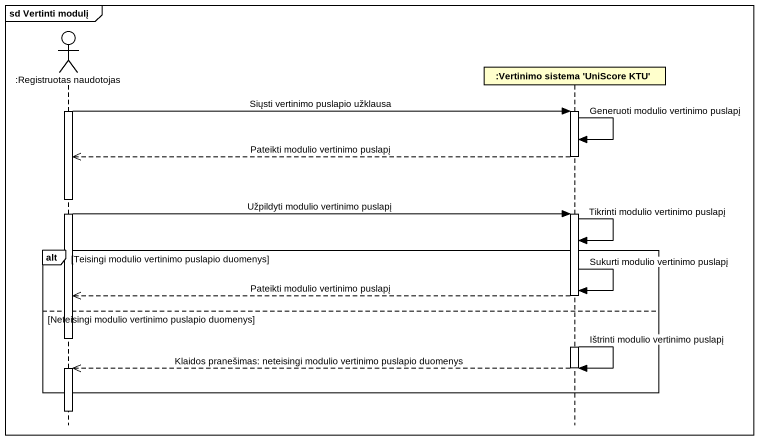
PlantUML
@startuml
mainframe sd Vertinti modulį
hide footbox
actor ":Registruotas naudotojas" as Registruotas_naudotojas
participant ":Vertinimo sistema 'UniScore KTU'" as Vertinimo_sistema_UniScore

activate Registruotas_naudotojas
Registruotas_naudotojas -> Vertinimo_sistema_UniScore : Siųsti vertinimo puslapio užklausa
activate Vertinimo_sistema_UniScore
Vertinimo_sistema_UniScore -> Vertinimo_sistema_UniScore : Generuoti modulio vertinimo puslapį
Vertinimo_sistema_UniScore -->> Registruotas_naudotojas : Pateikti modulio vertinimo puslapį
deactivate Vertinimo_sistema_UniScore
Registruotas_naudotojas -> Vertinimo_sistema_UniScore : Užpildyti modulio vertinimo puslapį
activate Vertinimo_sistema_UniScore
Vertinimo_sistema_UniScore -> Vertinimo_sistema_UniScore : Tikrinti modulio vertinimo puslapį
alt Teisingi modulio vertinimo puslapio duomenys
  Vertinimo_sistema_UniScore -> Vertinimo_sistema_UniScore : Sukurti modulio vertinimo puslapį
  Vertinimo_sistema_UniScore -->> Registruotas_naudotojas : Pateikti modulio vertinimo puslapį
else Neteisingi modulio vertinimo puslapio duomenys
  deactivate Registruotas_naudotojas
  Vertinimo_sistema_UniScore -> Vertinimo_sistema_UniScore : Ištrinti modulio vertinimo puslapį
  Vertinimo_sistema_UniScore -->> Registruotas_naudotojas : Klaidos pranešimas: neteisingi modulio vertinimo puslapio duomenys
  deactivate Vertinimo_sistema_UniScore
  activate Registruotas_naudotojas
end
deactivate Registruotas_naudotojas
@enduml
